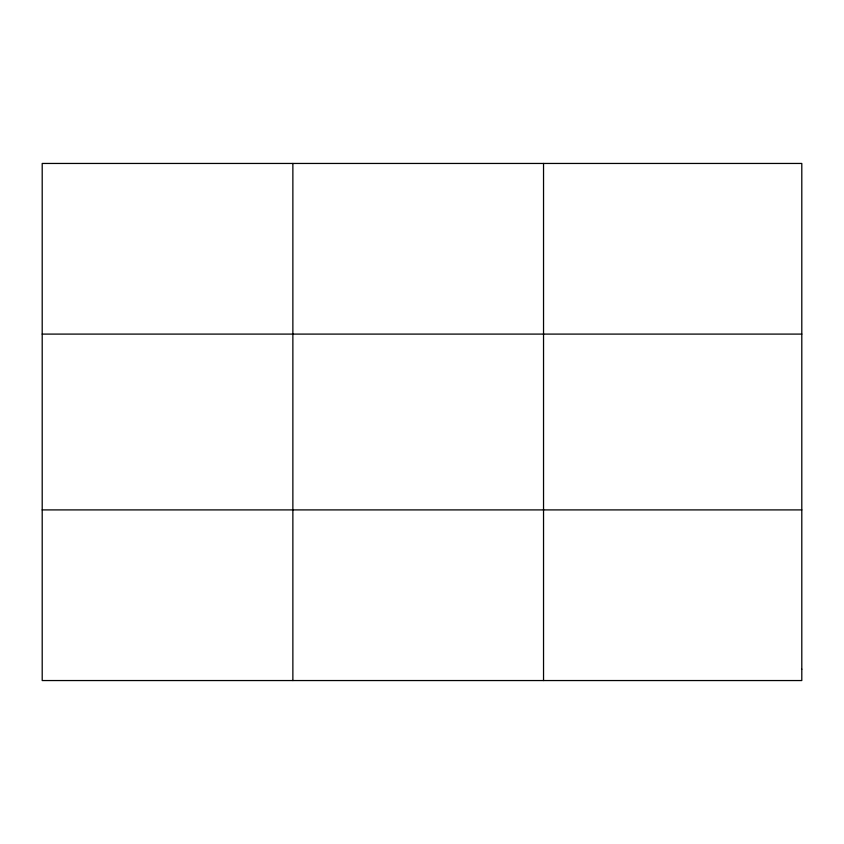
<?xml version="1.0" encoding="UTF-8"?>
<svg xmlns="http://www.w3.org/2000/svg" width="844" height="844" viewBox="0 0 844 844"><rect width="100%" height="100%" fill="white"/><g stroke="black" fill="none" stroke-linecap="round" stroke-linejoin="round"><path stroke-width="1.27" d="M292.868 163.451L292.868 680.549M543.536 163.451L543.536 680.549M42.2 334.097L801.8 334.097M42.2 509.903L801.8 509.903M801.8 669.176L801.8 680.549L42.2 680.549L42.2 163.451L801.8 163.451L801.8 669.176"/></g></svg>
